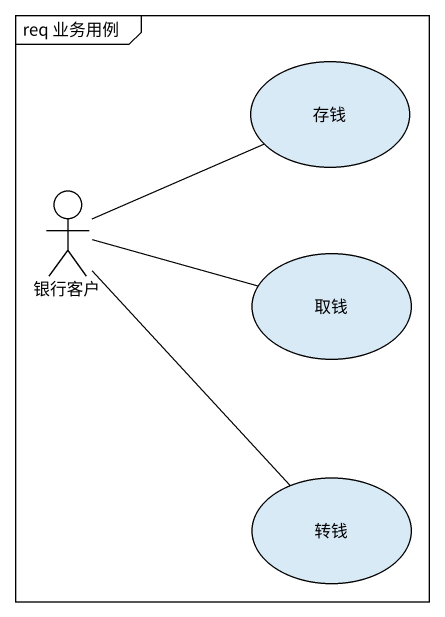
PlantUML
@startuml
mainframe req 业务用例
usecase 存钱
actor 银行客户
usecase 取钱
usecase 转钱
银行客户 -right- 存钱
银行客户 -right- 取钱
银行客户 -- 转钱
@enduml
